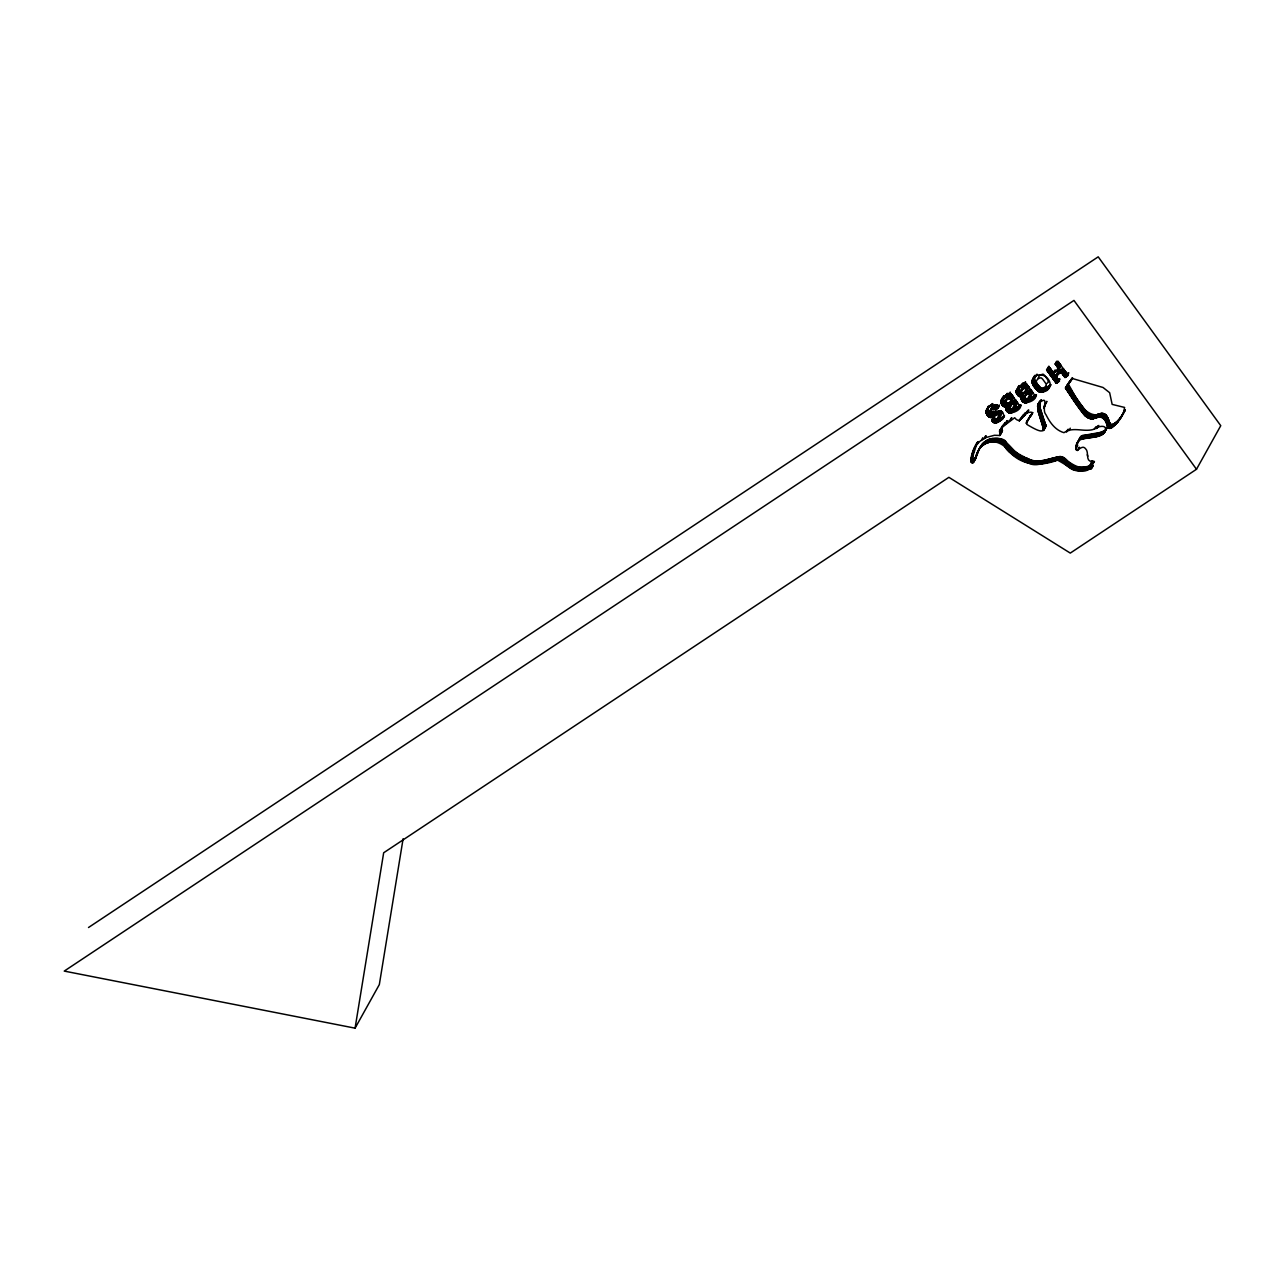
<?xml version="1.0" encoding="UTF-8"?>
<svg xmlns="http://www.w3.org/2000/svg" width="1285" height="1285" viewBox="0 0 1285 1285"><rect width="100%" height="100%" fill="white"/><g stroke="black" fill="none" stroke-linecap="round" stroke-linejoin="round"><path stroke-width="1.5" d="M976.038 445.493L979.925 441.301L986.237 437.478L994.397 435.278L999.859 435.47L999.602 430.796L1002.669 426.829L1014.684 417.737C1019.824 424.435 1022.201 416.372 1027.036 412.822C1040.432 409.337 1023.085 420.902 1027.261 424.66C1056.72 442.458 1035.357 418.332 1038.232 403.683C1050.664 393.387 1040.802 409.208 1045.974 414.702C1049.829 422.428 1055.242 430.186 1063.996 432.676C1072.798 426.379 1083.303 432.194 1093.085 429.527C1096.619 426.765 1108.361 423.086 1104.955 431.776C1097.936 442.345 1075.77 432.033 1075.85 448.481C1076.091 454.28 1081.922 443.453 1085.6 448.786C1088.877 451.613 1086.05 459.114 1089.792 460.994C1099.751 462.584 1085.937 464.592 1092.105 467.033C1080.749 477.715 1067.755 465.138 1057.491 460.175C1042.071 465.812 1025.189 466.359 1012.194 454.553C1004.982 444.53 993.45 436.579 981.997 445.975C977.323 449.83 976.134 456.239 973.998 461.62C965.951 467.29 975.733 441.719 978.046 441.863L974.03 448.722M971.026 461.733L976.986 443.437M1032 381.581C1035.035 370.385 1049.315 374.256 1050.295 384.713C1046.906 400.502 1024.065 385.95 1035.373 375.381M1006.46 406.429C1003.216 416.324 1018.346 412.999 1020.515 406.927L1010.653 393.322L1000.758 400.92L1003.023 405.996L1006.685 406.317M1002.669 397.772L1005.577 402.783L1003.553 406.413M1021.784 396.246L1018.346 395.812L1016.082 390.736L1025.976 383.139L1035.839 396.76C1033.734 403.088 1017.977 405.931 1022.009 396.149M995.811 410.076C991.618 415.151 1001.963 406.445 1003.473 414.332C1005.593 418.219 1000.533 420.5 997.883 422.187C991.715 425.367 990.317 416.501 996.983 419.183C1002.991 417.384 997.786 411.634 994.349 416.195C984.599 421.255 983.651 405.337 993.578 404.952C1000.838 404.695 998.204 410.14 992.727 408.807C987.924 409.529 990.398 416.276 994.092 412.71M1035.019 395.186L1029.06 398.96L1026.233 398.976L1023.085 394.511L1027.004 391.025L1024.707 387.861L1026.731 384.231L1022.619 387.106L1022.33 388.632M1001.497 431.776L1002.428 430.828L1001.625 427.166M1000.324 414.75L1001.77 411.875L999.859 415.697M1015.423 406.622L1013.367 403.522C1005.721 404.63 1010.942 413.625 1015.423 406.622L1017.495 402.783L1015.391 399.892L1011.423 402.623L1011.311 404.165M1028.691 393.355C1033.991 403.442 1016.997 397.868 1028.691 393.355L1030.715 389.724L1026.747 392.455L1026.538 393.804M1196.496 469.266L1073.955 300.417L64.25 971.091L355.078 1028.161L383.669 852.774L948.892 477.329L1070.276 553.096L1196.496 469.266L1220.75 425.688L1098.209 256.839L88.504 927.513M403.105 838.752L379.332 984.583L355.078 1028.161M1018.041 387.347L1020.37 392.182L1023.808 392.616L1022.137 394.013L1020.21 391.25L1024.707 387.861M1045.701 403.972L1046.761 401.739M1078.292 442.281L1078.661 440.578L1076.637 444.208M1017.495 402.783L1015.825 404.052M1091.784 461.556L1092.989 460.849L1090.724 464.56M1043.966 430.073L1046.022 425.977L1040.175 408.212L1039.661 401.562L1037.573 405.739M978.495 451.18L973.082 462.777M1078.902 439.759L1081.713 435.76L1101.052 432.29L1105.245 430.266L1107.076 427.873L1104.088 433.206M988.133 406.686C985.981 423.905 1010.588 399.956 997.706 418.782M1123.267 413.593L1124.6 407.441L1112.151 404.389L1109.646 392.696L1103.012 387.476L1072.525 378.545L1065.474 387.974L1085.183 415.826L1091.126 418.846L1099.237 417.015L1102.337 417.625L1105.148 420.356L1108.955 428.258L1111.766 427.664L1117.709 422.187L1125.258 409.706M1011.584 401.386L1009.384 398.029C1001.304 399.555 1006.942 408.309 1011.584 401.386L1013.704 397.563L1011.407 394.399L1007.295 397.274L1007.103 398.993M1013.704 397.563L1011.986 398.832M1029.028 387.379L1027.309 388.648M1124.937 410.686C1121.693 415.842 1117.131 424.933 1110.401 424.243C1108.361 420.5 1107.943 414.83 1103.076 413.497C1084.379 421.175 1075.481 395.218 1068.012 383.653M1088.09 469.459L1090.114 465.829C1078.067 471.675 1069.554 461.251 1060.35 456.528C1049.251 458.07 1037.413 464.865 1026.731 458.038C1012.355 455.709 1008.548 436.258 993.707 438.442C984.615 438.635 979.186 447.132 976.471 454.81M1001.69 426.973L1002.412 426.106M985.82 411.12L988.486 406.108M985.756 411.634L988.791 406.317M985.788 412.148L987.779 408.261M985.852 412.421L987.876 408.791M986.045 412.999L987.956 409.08M986.125 413.192L988.149 409.562M989.177 407.425L990.526 405.016M986.237 413.401L988.261 409.77M986.478 413.85L988.374 409.995M990.558 406.526L991.891 404.1M986.607 414.075L988.631 410.445M990.783 406.381L992.357 403.811M986.768 414.316L988.791 410.686M991.233 406.108L992.791 403.554M986.928 414.573L988.952 410.943M987.105 414.83L989.129 411.2M987.298 415.103L989.321 411.473M989.803 411.136L992.197 406.959L995.843 404.679L997.899 406.028L998.847 405.401L996.357 409.337M987.506 415.376L992.566 406.638M987.699 415.633L992.968 406.349M987.892 415.858L993.642 405.899M988.085 416.083L991.49 410.204M991.891 409.353L994.156 405.562M988.261 416.276L991.635 410.429M992.309 409.208L994.574 405.289M988.615 416.629L990.462 412.822M992.727 408.807L994.992 405.048M988.791 416.774L990.815 413.144M993.177 408.55L995.425 404.807M988.952 416.918L990.976 413.272M993.61 408.357L995.843 404.679M989.209 417.079L991.233 413.449M994.06 408.309L996.084 404.679M989.482 417.223L991.49 413.593M994.301 408.341L996.309 404.711M989.739 417.336L993.048 411.409M994.526 408.421L996.55 404.791M990.012 417.416L993.257 411.393M994.718 408.534L996.726 404.904M990.285 417.464L993.674 411.248M995.088 408.823L996.919 405.032M990.574 417.497L992.582 413.866M995.232 408.983L997.256 405.353M990.847 417.497L992.871 413.866M995.393 409.176L997.417 405.546M991.088 417.497L993.112 413.866M995.554 409.385L997.578 405.755M991.329 417.464L993.353 413.834M995.682 409.562L997.706 405.931M1000.854 400.679L1002.525 397.659M973.211 450.457L975.219 446.827M991.57 417.432L993.851 413.738M995.875 409.658L998.14 405.867M1000.646 401.402L1003.649 395.925M972.52 452.24L974.528 448.61M977.21 444L978.56 441.574M992.084 417.288L994.108 413.658M1000.646 401.916L1003.762 396.423M971.942 454.071L973.966 450.441M992.373 417.191L994.59 413.465M997.064 408.871L999.312 405.08M1000.726 402.446L1004.324 396.005M992.775 417.015L995.024 413.272M997.529 408.566L999.104 405.98M1000.854 402.864L1002.814 399.009M1003.151 398.302L1004.501 395.876M971.508 455.95L973.532 452.32M993.241 416.79L995.506 413.031M997.995 408.244L999.344 405.835M1000.951 403.072L1002.975 399.442M991.667 420.372L992.887 417.77M993.755 416.517L995.779 412.887M1001.047 403.281L1003.071 399.651M1004.501 397.402L1005.85 394.977M993.128 418.139L991.779 420.564L993.257 418.316M994.044 416.372L996.373 412.565M1001.288 403.731L1003.183 399.876M1004.725 397.258L1006.284 394.688M971.219 457.862L973.243 454.231M1001.417 403.972L1003.44 400.342M1005.85 395.748L1007.199 393.322M981.467 440.113L982.816 437.703M992.1 420.982L993.45 418.573M994.847 415.906L997.048 412.18M1001.577 404.197L1003.585 400.567M1005.818 396.519L1007.167 394.11M992.229 421.159L993.578 418.733M995.361 415.617L997.69 411.81M1001.738 404.454L1003.762 400.824M1006.043 396.39L1007.826 393.66M971.042 459.789L973.066 456.159M992.438 421.4L994.445 417.753M995.939 415.28L998.204 411.505M1001.914 404.695L1003.938 401.065M1006.701 395.941L1008.275 393.371M992.63 421.608L994.654 417.978M996.405 415.023L998.606 411.28M1002.059 404.887L1004.083 401.257M992.839 421.817C994.06 417.127 1000.726 420.564 1004.179 415.697M996.823 414.782L999.039 411.039M1002.204 405.08L1004.228 401.45M984.085 438.506L985.434 436.097M993.032 421.994L995.056 418.364M997.208 414.573L999.425 410.831M1002.477 405.418L1004.356 401.627M971.251 462.054L973.05 458.102M993.241 422.171L995.265 418.541M997.594 414.38L999.826 410.686M1002.669 405.626L1007.295 397.274M1008.452 394.784L1010.235 392.07M984.808 438.137L986.157 435.727M993.45 422.315L995.473 418.685M998.011 414.284L1000.035 410.654M1002.846 405.819L1007.938 396.728M971.476 462.311L973.275 458.424M978.736 449.766L981.13 445.461M993.867 422.572L995.682 418.83M998.268 414.284L1000.292 410.638M1003.023 405.996L1008.484 396.342M971.717 462.52L973.5 458.681M977.194 453.123L982.109 444.176M994.076 422.685L996.1 419.055M998.509 414.332L1000.533 410.686M1003.199 406.14L1008.854 396.101M971.958 462.696L973.741 458.89M980.439 447.405L982.832 443.389M994.301 422.765L996.325 419.135M998.943 414.557L1000.774 410.798M1003.376 406.285L1005.4 402.655M1007.006 399.619L1009.367 395.748M972.183 462.809L976.022 457.99L973.677 462.231M975.781 456.528L978.142 452.031M981.194 446.666L983.619 442.683M994.526 422.845L996.534 419.215M999.12 414.718L1001.143 411.071M1007.52 399.266L1009.898 395.411M972.424 462.873L974.672 459.259M975.138 458.263L977.483 453.75M981.997 445.975L984.021 442.345M994.799 422.926L998.333 416.758M999.296 414.91L1001.32 411.28M1003.762 406.542L1005.786 402.912L1008.259 402.896M1008.05 398.912L1010.412 395.057M972.873 462.857L976.857 455.5M982.415 445.654L984.438 442.024M995.104 422.958L997.128 419.328M997.208 419.071L1001.465 411.457M1003.987 406.654L1006.235 403.105M1008.58 398.575L1010.765 394.816M982.848 445.349L984.872 441.719M995.313 422.974L997.337 419.344M1004.436 406.783L1006.46 403.153M1008.918 398.334L1011.407 394.399M983.298 445.044L985.322 441.414M995.538 422.974L997.77 419.328M998.3 418.38L999.65 415.971M1004.661 406.831L1006.685 403.185M1009.512 398.205L1011.536 394.575M983.748 444.738L985.772 441.108M995.971 422.926L997.995 419.279M998.59 418.171L1001.995 412.324M1004.902 406.831L1006.926 403.201M1009.641 398.382L1011.664 394.752M984.23 444.465L986.237 440.819M996.212 422.861L998.477 419.167M999.104 417.802L1002.059 412.565M1005.143 406.815L1007.408 403.153M1009.898 398.736L1011.793 394.929M984.695 444.176L986.719 440.546M996.71 422.717L998.734 419.087M999.505 417.448L1002.043 413.031M1005.593 406.751L1007.617 403.105M1010.026 398.912L1012.05 395.282M985.113 443.951L987.121 440.321M996.983 422.604L999.296 418.846M1005.802 406.686L1008.034 402.976M1010.155 399.089L1012.178 395.459M985.515 443.727L987.539 440.096M997.562 422.347L999.585 418.717M1005.914 407.522L1008.484 402.799L1005.737 408.325M1010.412 399.442L1012.291 395.635M985.932 443.534L987.956 439.904M997.883 422.187L999.891 418.557M1010.524 399.619L1012.548 395.973M986.35 443.341L988.374 439.711M998.381 421.898L1000.581 418.171M1005.753 408.742L1008.5 402.992M1010.653 399.78L1012.676 396.149M986.768 443.164L988.791 439.534M998.734 421.689L1000.935 417.946M1005.85 409.16L1007.761 404.904M1010.909 400.133L1012.805 396.326M1016.017 390.977L1018.973 385.741M987.185 442.988L989.209 439.358M999.104 421.464L1001.529 417.577M1006.027 409.578L1007.826 405.337M1009.801 402.574L1013.062 396.68M1015.953 391.475L1019.134 385.58M987.619 442.843L989.627 439.213M999.714 421.078L1001.947 417.304M1006.123 409.77L1007.954 405.739M1010.155 402.333L1013.19 396.856M1016.001 392.005L1019.471 385.95M988.036 442.699L990.06 439.068M1000.132 420.789L1002.525 416.918M1006.219 409.963L1008.131 406.14M1010.508 402.109L1013.319 397.033M1016.114 392.471L1018.073 388.632M1018.298 388.247L1019.824 385.709M988.47 442.57L990.494 438.94M1000.678 420.42L1003.039 416.549M1006.46 410.349L1008.243 406.333M1011.054 401.739L1013.576 397.386M1016.178 392.68L1018.202 389.05M988.92 442.458L990.928 438.811M1001.336 419.954L1003.36 416.324M1006.573 410.525L1008.372 406.542M1016.371 393.114L1018.282 389.259M1001.625 419.729L1003.922 415.89M1006.701 410.718L1008.596 406.895M1009.094 406.799L1011.423 402.623M1016.483 393.322L1018.507 389.692M1020.049 387.074L1021.398 384.665M989.37 442.345L991.378 438.715M1002.155 419.328L1004.404 415.489M1007.006 411.12L1011.905 402.237M1016.612 393.563L1018.619 389.933M1020.258 386.93L1021.832 384.36M989.819 442.249L991.843 438.619M1002.798 418.749L1004.485 415.954M1007.135 411.296L1012.419 401.868M1016.74 393.788L1018.764 390.158M1020.708 386.64L1022.731 383.01M990.285 442.168L992.309 438.538M1007.279 411.457L1012.965 401.498M1016.901 394.029L1018.909 390.399M1021.366 386.207L1022.699 383.781M1007.424 411.618L1010.749 405.578M1011.118 405.016L1013.335 401.257M1017.061 394.27L1019.085 390.64M1021.575 386.062L1023.374 383.348M990.767 442.088L992.775 438.458M1007.601 411.81L1010.99 405.931M1011.488 404.775L1013.865 400.904M1017.238 394.511L1019.262 390.881M1022.25 385.612L1023.808 383.058M1007.954 412.148L1009.801 408.357L1008.725 407.088M1012.034 404.406L1014.411 400.551M1017.527 394.897L1019.407 391.074M1008.131 412.308L1009.801 408.357M1012.564 404.068L1014.764 400.31M1017.656 395.073L1019.68 391.443L1017.8 395.25M991.683 442.088L993.707 438.442M1008.307 412.437L1010.155 408.678M1012.917 403.827L1015.391 399.892M1023.776 384.601L1025.125 382.175M1008.5 412.565L1010.331 408.807M1013.496 403.715L1015.519 400.069M1017.977 395.443L1022.924 386.817M1024 384.456L1025.559 381.886M1008.677 412.678L1010.508 408.935M1013.624 403.892L1015.648 400.261M1018.17 395.635L1023.438 386.416M992.646 442.072L994.67 438.442M1008.886 412.79C1009.93 407.538 1016.933 410.22 1019.696 405.353L1017.27 409.256M1013.769 404.068L1015.776 400.438M1018.346 395.812L1023.984 386.046M1009.111 412.887L1011.359 409.337M1014.026 404.422L1015.921 400.615M1018.7 396.101L1024.514 385.693M999.569 431.021L1002.22 426.315M1009.56 413.031L1011.568 409.401M1014.154 404.598L1016.178 400.968M1018.877 396.23L1020.884 392.6M1022.667 389.21L1024.868 385.452M993.61 442.056L995.634 438.426M999.569 431.278L1003.585 424.676M1009.785 413.079L1011.793 409.449M1014.283 404.791L1016.307 401.161M1019.085 396.358L1021.109 392.728M1023.021 388.969L1025.398 385.114M999.698 431.84L1003.81 424.371M1010.01 413.095L1012.034 409.465M1012.371 408.646L1013.72 406.221M1014.556 405.144L1016.435 401.338M1019.31 396.471L1021.334 392.841M1023.551 388.632L1025.912 384.761M999.794 432.162L1001.818 428.531M1002.445 427.118L1004.934 422.91M1010.235 413.111L1012.484 409.465M1014.684 405.337L1016.708 401.707M1019.535 396.551L1021.559 392.921M1024.065 388.279L1026.442 384.408M994.574 442.04L996.598 438.41M999.923 432.483L1001.947 428.853M1003.424 425.994L1004.774 423.568M1010.685 413.063L1012.708 409.433M1013.624 407.811L1016.837 401.884M1019.76 396.615L1021.784 392.985M1000.035 432.82L1002.059 429.19M1003.858 425.576L1005.448 422.363M1010.877 413.031L1013.11 409.353M1013.993 407.57L1016.965 402.06M1019.985 396.647L1022.25 393.033M1024.964 388.215L1026.86 384.408M1000.164 433.157L1002.171 429.527M1004.565 424.933L1005.914 422.508M1011.311 412.919L1013.528 409.224M1014.347 407.329L1017.222 402.414M1020.467 396.647L1022.491 393.017M1025.093 388.391L1027.117 384.761M995.522 442.04L997.545 438.41M1000.26 433.495L1002.284 429.865M1005.272 424.291L1007.295 420.645L1006.589 421.303M1011.713 412.774L1013.945 409.048M1014.877 406.976L1017.351 402.59M1020.708 396.615L1022.94 392.937M1025.221 388.552L1027.245 384.922M999.473 435.406L1002.364 430.202M1005.994 423.648L1007.344 421.223M1012.114 412.581L1014.331 408.855M1021.125 396.503L1023.149 392.873M1025.478 388.905L1027.374 385.098M999.859 435.47L1002.412 430.523M1006.717 423.022L1008.066 420.597M1012.5 412.373L1014.732 408.63M1021.334 396.439L1023.583 392.712M1025.591 389.082L1027.614 385.452M996.469 442.072L998.493 438.442M1000.099 435.262L1002.38 431.117M1012.885 412.148L1015.295 408.293M1021.077 397.932L1023.808 392.616M1025.719 389.259L1027.743 385.629M1013.463 411.794L1015.648 408.052M1021.061 398.35L1023.085 394.511M1023.84 393.242L1025.189 390.817M1025.976 389.612L1027.871 385.805M1013.849 411.537L1016.307 407.618M1021.125 398.784L1023.101 394.929M1026.105 389.789L1028.129 386.159M1014.491 411.104L1016.724 407.329M1021.254 399.185L1023.197 395.346M1026.233 389.965L1028.257 386.335M997.401 442.152L999.425 438.522M1014.909 410.831L1017.142 407.056M1021.35 399.394L1023.358 395.764M1025.109 392.407L1028.386 386.512M1032.497 379.637L1034.634 375.798L1034.955 380.794L1039.26 386.705L1042.055 388.536L1045.396 388.215L1050.568 384.793M1009.705 420.629L1011.054 418.219M1015.343 410.541L1017.575 406.767M1021.543 399.78L1023.454 395.957M1025.655 392.037L1028.642 386.865M1032.048 380.922L1034.891 375.381M1010.492 420.083L1011.841 417.657M1015.776 410.252L1018.218 406.349M1021.671 399.988L1023.679 396.358M1026.201 391.684L1028.771 387.042M998.333 442.265L1000.34 438.635M1016.403 409.835L1018.636 406.06M1021.784 400.165L1023.792 396.535M1026.554 391.443L1028.899 387.219M1032.032 382.047L1034.039 378.159M1016.837 409.546L1019.069 405.771M1022.025 400.535L1023.92 396.712M1032.08 382.287L1034.104 378.657M1022.185 400.743L1024.209 397.113M1024.386 396.824L1026.892 392.31M1032.192 382.769L1034.152 378.898M1035.485 376.682L1037.011 374.144M999.232 442.442L1001.256 438.811M1017.897 408.839L1020.129 405.064M1022.33 400.936L1027.39 391.941M1032.321 383.171L1034.264 379.332M1018.33 408.55L1020.354 404.92M1022.458 401.113L1024.482 397.483M1025.559 395.443L1027.936 391.572M1032.401 383.38L1034.425 379.75M1018.748 408.277L1020.306 405.723M1022.748 401.45L1024.627 397.659M1026.089 395.073L1028.466 391.202M1032.61 383.813L1034.521 379.958M1000.115 442.683L1002.139 439.052M1019.166 408.004L1020.949 405.289M1022.924 401.643L1024.948 397.997M1026.635 394.72L1028.835 390.961M1032.722 384.054L1034.746 380.424M1019.824 407.57L1021.173 405.144M1023.101 401.82L1025.125 398.173M1026.988 394.479L1029.381 390.608M1032.819 384.231L1034.843 380.601M1023.278 401.98L1025.302 398.35M1027.534 394.11L1029.911 390.255M1033.06 384.633L1034.955 380.794M1023.454 402.125L1025.478 398.495M1028.064 393.756L1030.458 389.885M1033.188 384.841L1035.212 381.195M1000.983 443.004L1003.007 439.374M1023.631 402.269L1025.655 398.639M1033.317 385.05L1035.341 381.42M1024 402.494L1025.832 398.752M1028.819 393.531L1030.843 389.901M1033.477 385.275L1035.501 381.645M1024.209 402.607L1026.233 398.976M1029.092 393.885L1030.972 390.078M1033.638 385.516L1035.646 381.886M1001.834 443.405L1003.858 439.775M1024.434 402.719L1026.458 399.073M1029.221 394.077L1031.245 390.447M1033.799 385.773L1035.822 382.143M1024.659 402.799L1026.667 399.153M1029.349 394.254L1031.373 390.624M1034.056 386.126L1035.951 382.32M1024.868 402.848L1026.892 399.217M1029.606 394.607L1031.502 390.801M1034.184 386.319L1036.208 382.689M1025.093 402.896L1027.341 399.282M1027.695 398.462L1029.221 395.925M1029.735 394.784L1031.759 391.154M1034.313 386.512L1036.401 382.609A4.128 3.919 29.1 0 1 1036.095 381.806L1037.3 379.509A16.673 15.822 29.1 0 1 1037.846 379.123L1038.264 378.85A18.873 17.91 29.1 0 1 1039.388 378.175L1040.834 377.822A2.088 1.992 29.1 0 1 1041.621 378.159L1042.617 379.139A21.797 20.689 29.1 0 1 1043.195 379.894L1045.058 382.464A22.343 21.202 29.1 0 1 1045.829 383.621L1046.327 385.066A2.265 2.152 29.1 0 1 1046.199 385.693M1002.669 443.903L1004.693 440.273M1025.559 402.928L1027.582 399.298M1029.863 394.977L1031.887 391.331M1034.457 386.705L1036.481 383.075M1025.783 402.912L1027.807 399.282M1030.136 395.33L1032.032 391.523M1034.762 387.122L1036.626 383.283M1026.008 402.896L1028.225 399.233M1028.948 397.627L1032.289 391.877M1034.923 387.347L1036.931 383.717M1026.41 402.799L1028.659 399.105M1029.494 397.274L1032.417 392.07M1035.067 387.556L1037.091 383.926M1003.473 444.514L1005.496 440.884M1026.827 402.671L1029.06 398.96M1030.024 396.92L1032.546 392.246M1035.212 387.749L1037.236 384.119M1027.245 402.494L1029.462 398.768M1030.377 396.68L1032.803 392.6L1031.148 393.885M1035.341 387.942L1037.22 383.926A17.685 16.769 29.1 0 1 1036.61 382.994L1036.497 382.801M1027.631 402.301L1029.847 398.575M1035.598 388.295L1037.493 384.488M1004.051 445.461L1006.075 441.815M1028.032 402.076L1030.233 398.334M1035.774 388.504L1037.477 384.295M1028.402 401.868L1030.811 397.981M1035.919 388.712L1037.894 384.874M1028.948 401.498L1031.196 397.724M1036.063 388.905L1038.087 385.275M1046.713 370L1048.737 366.37M1029.381 401.209L1031.839 397.29M1036.208 389.082L1038.039 385.066M1046.857 370.225L1049.01 366.321M1004.565 446.489L1006.589 442.859M1030.024 400.791L1032.257 397.017M1036.497 389.467L1038.312 385.452M1047.018 370.433L1049.042 366.803L1059.466 381.227L1056.35 383.299L1046.552 369.791L1049.556 367.478L1047.484 371.076M1019.117 420.998L1020.467 418.589M1030.441 400.502L1032.69 396.728M1036.658 389.644L1038.665 386.014M1047.179 370.642L1049.203 367.012M1019.342 420.918L1022.041 416.468M1030.875 400.213L1033.124 396.439M1036.786 389.821L1038.457 385.645M1047.323 370.867L1049.347 367.237M1005.127 447.469L1007.151 443.839M1020.435 419.504L1022.972 415.312M1031.309 399.94L1033.75 396.021M1036.947 390.014L1038.971 386.383M1021.157 418.749L1023.181 415.119M1031.935 399.523L1034.184 395.748M1037.236 390.335L1038.746 386.046M1047.644 371.285L1049.668 367.655M1021.928 417.93L1024.322 413.882M1032.369 399.233L1034.602 395.459M1037.397 390.495L1039.42 386.865M1047.789 371.51L1049.813 367.879M1022.683 417.095L1025.302 412.871M1032.803 398.944L1035.244 395.041M1037.573 390.672L1039.581 387.042A26.342 24.993 29.1 0 1 1039.196 386.64L1039.051 386.448M1048.11 371.927L1049.973 368.088M1005.737 448.401L1007.761 444.771M1023.486 416.308L1025.51 412.678M1033.429 398.527L1035.678 394.752M1037.75 390.849L1039.629 387.203M1048.271 372.152L1050.279 368.522M1023.984 415.906L1025.623 413.24M1033.863 398.238L1035.887 394.607M1037.959 391.025L1039.983 387.395M1048.415 372.361L1050.439 368.731M1024.563 415.408L1026.876 411.521M1034.28 397.964L1035.839 395.394M1038.151 391.202L1040.175 387.556M1048.576 372.57L1050.6 368.94M1025.141 414.862L1027.968 410.284M1034.714 397.675L1036.497 394.961M1038.36 391.347L1040.384 387.717M1048.737 372.795L1050.745 369.164M1006.412 449.3L1008.436 445.67M1026.635 413.192L1027.984 410.766M1038.569 391.491L1040.577 387.861M1048.881 373.003L1050.905 369.373M1027.036 412.822L1028.386 410.413M1038.762 391.62L1040.786 387.99M1049.042 373.228L1051.066 369.582M1027.47 412.501L1028.819 410.076M1038.971 391.748L1040.995 388.118M1049.203 373.437L1051.226 369.807M1039.179 391.861L1041.412 388.327M1049.347 373.646L1051.371 370.016M1007.119 450.152L1009.143 446.521M1039.613 392.037L1041.621 388.407M1049.668 374.08L1051.532 370.241M1053.636 373.1L1059.161 369.421L1055.226 363.976L1056.656 361.23M1039.822 392.102L1041.846 388.472M1049.813 374.288L1051.837 370.658M1055.338 364.153L1056.688 361.727M1040.031 392.166L1042.055 388.536M1049.973 374.513L1051.997 370.883M1055.595 364.506L1056.816 361.904M1040.256 392.23L1042.504 388.632M1050.134 374.722L1052.158 371.092M1055.724 364.683L1057.073 362.258M1007.874 450.955L1009.898 447.325M1040.705 392.294L1042.713 388.664M1050.279 374.931L1052.303 371.301M1055.852 364.86L1057.876 361.23M1040.93 392.31L1042.938 388.68M1050.439 375.156L1052.463 371.526M1056.109 365.197L1058.005 361.39M1041.155 392.31L1043.179 388.68M1050.6 375.365L1052.624 371.734M1056.238 365.374L1058.262 361.744M1041.38 392.31L1043.645 388.664M1050.761 375.573L1052.768 371.943M1056.366 365.55L1058.39 361.92M1008.677 451.742L1010.685 448.112M1041.862 392.262L1043.87 388.632M1050.905 375.798L1052.929 372.168M1056.623 365.904L1058.519 362.097M1042.087 392.23L1044.336 388.552M1051.226 376.216L1053.09 372.377M1056.752 366.08L1058.776 362.45M1042.537 392.134L1044.56 388.504M1051.371 376.441L1054.728 370.321M1056.88 366.257L1058.888 362.627M1042.778 392.07L1044.994 388.375M1051.532 376.65L1054.857 370.498M1057.121 366.611L1059.017 362.804M1009.496 452.481L1011.52 448.851M1026.378 422.251L1032.289 413.079M1043.163 391.925L1045.396 388.215M1051.692 376.858L1055.322 370.449M1057.25 366.787L1059.274 363.157M1026.297 423.167L1030.57 415.489M1043.597 391.748L1045.829 388.006M1051.837 377.083L1053.861 373.453M1054.15 372.746L1055.676 370.208M1057.507 367.141L1059.402 363.334M1026.378 423.536L1029.992 416.035M1028.787 418.846L1031.823 413.754M1043.998 391.539L1046.215 387.813M1051.997 377.292L1054.021 373.662M1057.635 367.317L1059.659 363.687M1030.281 416.709L1032.722 412.501M1044.384 391.331L1046.616 387.588M1052.158 377.517L1054.182 373.871M1057.764 367.494L1059.788 363.848M1010.363 453.203L1012.387 449.557M1031.373 415.232L1032.722 412.806M1044.817 391.09L1047.243 387.203M1052.303 377.726L1054.326 374.096M1058.021 367.831L1059.916 364.024M1037.702 404.936L1039.79 401.065M1045.396 390.72L1047.612 386.978M1052.624 378.159L1054.487 374.304M1056.045 371.493L1057.571 368.956M1058.149 368.008L1060.173 364.378M1045.781 390.479L1048.255 386.544M1052.768 378.368L1054.792 374.738M1058.278 368.185L1060.302 364.555M1037.557 406.301L1040.946 400.053M1046.408 390.062L1048.608 386.303M1052.929 378.577L1054.953 374.947M1057.266 370.674L1060.43 364.731M1011.263 453.878L1013.287 450.248M1037.573 406.606L1039.597 402.976M1039.838 402.301L1041.428 399.715M1046.745 389.821L1049.138 385.918M1053.09 378.802L1055.113 375.172M1057.603 370.449L1060.671 365.085M1037.654 407.249L1039.613 403.281M1047.323 389.403L1049.716 385.5M1053.25 379.011L1055.258 375.381M1057.957 370.225L1060.8 365.261M1037.702 407.602L1039.726 403.972M1047.869 388.986L1050.231 385.082M1053.395 379.22L1055.419 375.589M1058.471 369.871L1060.928 365.438M1037.75 407.955L1039.774 404.325M1048.544 388.423L1050.728 384.649M1053.555 379.444L1057.844 372.04M1059.001 369.534L1061.185 365.791L1059.45 366.932M1012.194 454.553L1014.218 450.923M1037.798 408.309L1039.822 404.679M1049.01 387.958L1050.809 384.986M1053.716 379.653L1058.358 371.686M1037.878 409.015L1039.854 405.032M1053.861 379.862L1058.711 371.461M1037.911 409.369L1039.934 405.739M1054.182 380.296L1059.226 371.124M1039.967 406.092L1037.975 410.076M1054.326 380.505L1059.739 370.771M1038.007 410.429L1039.999 406.445M1054.487 380.729L1060.254 370.433M1013.158 455.195L1015.182 451.549M1038.039 410.782L1040.063 407.152M1054.648 380.938L1056.672 377.308M1058.406 373.951L1060.784 370.08M1038.071 411.136L1040.095 407.506M1054.792 381.147L1056.816 377.517M1058.936 373.598L1061.121 369.855M1038.119 411.489L1040.143 407.859M1054.953 381.372L1056.977 377.742M1059.274 373.373L1061.651 369.502M1038.168 411.842L1040.175 408.212M1055.113 381.581L1057.137 377.951M1059.804 373.019L1062.165 369.164M1014.138 455.806L1016.162 452.175M1038.312 412.405L1040.336 408.775M1055.258 381.806L1057.282 378.159M1060.318 372.682L1062.679 368.811M1055.419 382.014L1057.443 378.384M1055.724 375.975L1061.008 372.216L1063.032 368.586L1061.233 372.264L1065.056 377.517L1068.156 375.461L1058.246 361.695L1055.226 363.976M1038.601 413.24L1040.609 409.594M1055.74 382.448L1057.603 378.593M1055.884 382.657L1057.908 379.027M1061.378 372.473L1063.402 368.843M1056.045 382.866L1058.069 379.236M1061.538 372.682L1063.562 369.052M1015.214 456.448L1017.222 452.818M1038.874 414.059L1040.898 410.429M1056.206 383.091L1058.214 379.461M1061.844 373.1L1063.707 369.261M1056.35 383.299L1058.551 379.557M1061.988 373.309L1064.012 369.678M1039.147 414.894L1041.171 411.264M1056.704 383.075L1059.065 379.204M1062.149 373.517L1064.173 369.887M1043.757 407.168L1046.825 401.322M1057.218 382.721L1059.418 378.979L1058.374 379.669M1062.293 373.726L1064.317 370.096M1043.677 407.602L1045.026 405.177M1057.571 382.496L1059.756 378.754M1062.454 373.951L1064.478 370.305M1016.371 457.155L1018.395 453.525M1039.42 415.73L1041.428 412.099M1043.693 408.148L1045.042 405.723M1058.085 382.159L1059.772 379.509M1062.599 374.16L1064.622 370.53M1062.759 374.369L1064.783 370.739M1039.677 416.565L1041.701 412.919M1063.064 374.786L1064.928 370.947M1063.209 374.995L1065.233 371.365M1039.934 417.384L1041.958 413.754M1063.37 375.204L1065.393 371.574M1017.543 457.846L1019.567 454.215M1063.514 375.413L1065.538 371.783M1063.675 375.622L1065.699 371.991M1040.207 418.219L1042.215 414.589M1063.819 375.846L1065.843 372.2M1063.98 376.055L1066.004 372.425M1040.465 419.055L1042.488 415.424M1064.141 376.264L1066.148 372.634M1018.732 458.52L1020.74 454.89M1064.446 376.682L1066.309 372.843M1040.721 419.89L1042.745 416.26M1064.59 376.89L1066.614 373.26M1064.751 377.099L1066.759 373.469M1064.896 377.308L1066.919 373.678M1040.978 420.725L1043.002 417.095M1065.056 377.517L1067.931 373.325M1019.904 459.179L1021.928 455.549M1065.393 377.292L1067.755 373.437M1041.236 421.56L1043.259 417.93M1065.908 376.955L1068.285 373.084M1066.438 376.601L1068.799 372.746M1066.952 376.264L1068.477 373.726L1067.289 376.039M1041.509 422.396L1043.532 418.765M1021.093 459.837L1023.117 456.207M1041.782 423.231L1043.789 419.601M1042.023 423.986L1044.046 420.356M1042.151 424.355L1044.175 420.725M1022.282 460.464L1024.306 456.834M1042.28 424.741L1044.303 421.111M1042.424 425.11L1044.448 421.48M1042.553 425.496L1044.577 421.865M1042.697 425.865L1044.721 422.235M1023.486 461.074L1025.51 457.444M1044.866 422.62L1042.986 426.62L1045.01 422.99M1043.131 427.005L1045.155 423.375M1043.275 427.375L1045.299 423.745M1065.474 387.974L1067.626 384.167M1024.707 461.668L1026.731 458.038M1043.404 427.76L1045.428 424.114M1065.554 388.279L1068.911 382.464M1043.548 428.13L1045.572 424.5M1067.016 385.918L1070.068 380.922M1042.665 430.555L1045.701 424.869M1065.859 388.745L1067.883 385.114M1068.172 384.376L1071.224 379.38M1043.805 428.885L1045.829 425.239M1069.329 382.834L1072.365 377.838M1043.163 430.587L1045.942 425.624M1066.148 389.194L1068.172 385.564M1070.614 381.115L1072.59 377.838M1025.928 462.231L1027.952 458.6M1043.436 430.491L1046.022 425.977M1066.438 389.644L1068.461 386.014M1066.743 390.11L1068.767 386.464M1067.032 390.56L1069.056 386.93M1027.165 462.777L1029.189 459.147M1067.321 391.009L1069.345 387.379M1067.626 391.459L1069.65 387.829M1067.915 391.925L1069.939 388.279M1028.418 463.275L1030.441 459.645M1068.22 392.375L1070.228 388.745M1068.51 392.825L1070.534 389.194M1029.687 463.757L1031.71 460.126M1068.799 393.274L1070.823 389.644M1069.104 393.724L1071.128 390.094M1069.393 394.19L1071.417 390.56M1030.972 464.19L1032.995 460.56M1069.698 394.64L1071.722 391.009M1069.987 395.089L1072.011 391.459M1070.293 395.539L1072.316 391.909M1032.257 464.576L1034.28 460.946M1070.582 395.989L1072.606 392.359M1070.887 396.439L1072.911 392.808M1033.381 464.704L1035.389 461.074M1071.176 396.888L1073.2 393.258M1071.481 397.338L1073.505 393.708M1034.473 464.785L1036.497 461.154M1071.786 397.788L1073.794 394.158M1072.076 398.238L1074.099 394.607M1035.565 464.785L1037.589 461.154M1072.381 398.687L1074.405 395.057M1072.686 399.137L1074.71 395.507M1036.642 464.752L1038.665 461.122M1072.991 399.587L1074.999 395.957M1073.28 400.037L1075.304 396.406M1037.718 464.656L1039.742 461.026M1073.585 400.486L1075.609 396.856M1073.891 400.936L1075.914 397.306M1038.778 464.511L1040.786 460.881M1074.196 401.386L1076.22 397.756M1039.822 464.351L1041.846 460.721M1074.501 401.836L1076.525 398.205M1074.806 402.269L1076.83 398.639M1040.866 464.142L1042.89 460.512M1075.111 402.719L1077.135 399.089M1075.433 403.169L1077.44 399.539M1041.91 463.917L1043.934 460.287M1075.738 403.618L1077.762 399.988M1042.97 463.676L1044.978 460.046M1076.043 404.052L1078.067 400.422M1076.348 404.502L1078.372 400.872M1044.014 463.435L1046.038 459.789M1076.669 404.936L1078.693 401.305M1076.975 405.385L1078.998 401.755M1045.074 463.162L1047.082 459.532M1077.296 405.819L1079.32 402.189M1046.135 462.905L1048.142 459.275M1077.617 406.269L1079.625 402.639M1077.922 406.702L1079.946 403.072M1047.195 462.648L1049.219 459.018M1078.244 407.152L1080.267 403.522M1047.901 462.488L1049.925 458.857M1078.565 407.586L1080.589 403.956M1048.512 462.343L1050.536 458.713M1078.886 408.02L1080.91 404.389M1049.122 462.198L1051.146 458.568M1079.207 408.453L1081.231 404.823M1049.716 462.054L1051.74 458.424M1066.405 431.953L1067.755 429.527M1066.919 431.664L1068.269 429.238M1079.529 408.903L1081.552 405.273M1050.295 461.925L1052.319 458.279M1079.85 409.337L1081.874 405.707M1050.889 461.781L1052.913 458.135M1051.467 461.62L1053.491 457.99M1080.171 409.77L1082.195 406.14M1068.943 430.62L1070.276 428.194M1052.046 461.476L1054.069 457.846M1080.508 410.204L1082.532 406.574M1052.64 461.331L1054.664 457.701M1080.83 410.638L1082.853 407.008M1053.234 461.17L1055.258 457.54M1081.167 411.071L1083.191 407.441M1053.845 461.01L1055.868 457.38M1081.488 411.505L1083.512 407.875M1054.471 460.849L1056.495 457.219M1081.825 411.939L1083.849 408.309M1055.113 460.689L1057.137 457.058M1082.163 412.357L1084.187 408.726M1055.788 460.512L1057.812 456.882M1082.5 412.79L1084.524 409.16M1082.757 413.111L1084.765 409.481M1056.591 460.319L1058.615 456.689M1082.998 413.433L1085.022 409.803M1057.491 460.175L1059.499 456.544M1083.271 413.738L1085.279 410.108M1083.528 414.059L1085.552 410.429M1058.326 460.159L1060.35 456.528M1083.785 414.364L1085.809 410.734M1084.058 414.67L1086.082 411.039M1059.145 460.223L1061.169 456.593M1084.331 414.959L1086.355 411.328M1084.62 415.248L1086.644 411.618M1059.916 460.367L1061.94 456.737M1084.893 415.537L1086.917 411.907M1085.183 415.826L1087.206 412.18M1060.655 460.608L1062.679 456.978M1085.488 416.083L1087.512 412.453M1085.793 416.356L1087.801 412.726M1061.378 460.913L1063.402 457.283M1086.098 416.613L1088.106 412.967M1086.403 416.854L1088.427 413.224M1062.069 461.299L1064.092 457.669M1086.724 417.079L1088.748 413.449M1087.046 417.304L1089.07 413.674M1062.727 461.765L1064.751 458.135M1087.383 417.513L1089.407 413.882M1087.72 417.721L1089.744 414.091M1063.386 462.279L1065.41 458.649M1088.058 417.898L1090.082 414.268M1088.411 418.075L1090.435 414.445M1088.781 418.235L1090.804 414.605M1064.012 462.841L1066.036 459.211M1089.15 418.38L1091.174 414.75M1089.519 418.508L1091.543 414.862M1064.622 463.451L1066.646 459.821M1089.905 418.605L1091.929 414.975M1090.306 418.701L1092.33 415.071M1065.217 464.126L1067.241 460.496M1076.894 443.389L1080.46 436.852M1079.031 439.904L1081.038 436.274M1090.917 418.814L1092.941 415.184M1076.444 445.06L1078.468 441.43M1079.705 439.39L1081.713 435.76M1091.126 418.846L1093.133 415.216M1065.811 464.817L1067.835 461.186M1076.268 445.911L1077.617 443.502M1091.334 418.862L1093.342 415.232M1076.123 446.778L1077.472 444.353M1080.556 439.084L1082.58 435.438M1091.608 418.878L1093.631 415.248M1091.848 418.894L1094.113 415.248M1066.454 465.523L1068.477 461.893M1092.314 418.878L1094.338 415.248M1075.722 449.316L1077.746 445.67M1092.539 418.846L1094.788 415.2M1081.601 439.004L1083.624 435.374M1092.989 418.782L1095.013 415.151M1093.214 418.749L1095.446 415.071M1067.225 466.15L1069.248 462.52M1093.647 418.637L1095.671 415.007M1082.661 438.924L1084.668 435.294M1093.872 418.573L1096.105 414.878M1094.29 418.444L1096.523 414.75M1094.724 418.3L1096.956 414.589M1067.996 466.744L1070.003 463.114M1083.705 438.811L1085.713 435.181M1095.141 418.155L1097.374 414.445M1077.296 450.601L1079.111 447.758M1095.559 417.994L1097.583 414.364M1077.89 450.007L1079.48 447.228M1095.768 417.914L1098 414.204M1068.751 467.322L1070.774 463.692M1084.733 438.683L1086.757 435.053M1096.201 417.77L1098.434 414.059M1096.619 417.625L1098.852 413.915M1097.053 417.48L1099.077 413.85M1085.777 438.538L1087.801 434.908M1097.278 417.432L1099.51 413.738M1069.522 467.885L1071.529 464.254M1097.743 417.32L1099.767 413.69M1097.984 417.256L1100.265 413.561M1098.482 417.143L1100.506 413.513M1070.276 468.399L1072.3 464.768M1086.821 438.378L1088.845 434.748M1098.739 417.095L1100.763 413.465M1098.98 417.047L1101.261 413.385M1099.494 416.999L1101.518 413.368M1087.849 438.217L1089.873 434.587M1099.735 416.983L1101.759 413.352M1071.064 468.88L1073.087 465.25M1099.992 416.983L1102.016 413.352M1100.249 416.983L1102.53 413.385M1088.877 438.04L1090.901 434.41M1100.779 417.063L1102.787 413.433M1071.851 469.314L1073.874 465.684M1101.068 417.127L1103.076 413.497M1094.563 429.158L1095.896 426.748M1101.293 417.191L1103.301 413.561M1089.921 437.864L1091.929 434.234M1101.502 417.272L1103.526 413.641M1072.67 469.7L1074.694 466.07M1101.727 417.352L1103.735 413.722M1101.936 417.432L1103.96 413.802M1090.949 437.687L1092.973 434.057M1096.009 428.676L1097.358 426.251M1102.128 417.529L1104.361 413.995M1102.53 417.737L1104.554 414.107M1073.505 470.053L1075.529 466.423M1096.731 428.371L1098.065 425.961M1102.723 417.85L1104.747 414.22M1091.977 437.494L1094.001 433.864M1097.278 428.066L1098.836 425.415M1102.899 417.962L1104.923 414.332M1103.076 418.091L1105.1 414.461M1074.372 470.326L1076.38 466.696M1103.429 418.364L1105.277 414.589M1093.005 437.318L1095.029 433.688M1103.59 418.508L1105.614 414.878M1103.751 418.653L1105.775 415.023M1075.256 470.567L1077.28 466.937M1103.911 418.798L1105.935 415.167M1094.049 437.157L1096.073 433.511M1104.217 419.119L1106.096 415.328M1104.361 419.279L1106.385 415.649M1104.506 419.456L1106.53 415.826M1076.188 470.728L1078.211 467.098M1095.061 436.98L1097.085 433.35M1104.779 419.81L1106.658 416.003M1104.907 419.986L1106.931 416.356M1095.752 436.804L1097.775 433.173M1105.02 420.179L1107.044 416.549M1077.167 470.824L1079.191 467.194M1105.261 420.548L1107.172 416.726M1096.442 436.643L1098.45 433.013M1105.389 420.741L1107.397 417.111M1105.502 420.95L1107.509 417.32M1078.179 470.84L1080.203 467.21M1097.101 436.466L1099.125 432.836M1105.71 421.351L1107.622 417.513M1097.759 436.306L1099.767 432.676M1105.807 421.544L1107.831 417.914M1105.999 421.962L1107.927 418.123M1079.095 470.824L1081.119 467.194M1098.402 436.113L1100.41 432.483M1106.08 422.171L1108.104 418.541M1106.256 422.572L1108.184 418.733M1099.028 435.92L1101.052 432.29M1106.337 422.781L1108.345 419.151M1080.01 470.76L1082.034 467.13M1106.481 423.199L1108.425 419.36M1099.655 435.711L1101.663 432.081M1106.626 423.616L1108.586 419.777M1100.265 435.486L1102.289 431.856M1106.706 423.825L1108.73 420.195M1080.91 470.679L1082.934 467.049M1106.851 424.243L1108.794 420.404M1100.876 435.229L1102.883 431.599M1106.995 424.66L1108.939 420.821M1101.47 434.956L1103.494 431.31M1107.06 424.869L1109.083 421.239M1081.825 470.583L1083.849 466.953M1102.064 434.635L1104.072 431.005M1107.204 425.287L1109.148 421.448M1107.284 425.496L1109.292 421.865M1082.725 470.471L1084.749 466.84M1102.642 434.282L1104.666 430.652M1107.429 425.913L1109.373 422.074M1103.221 433.896L1105.245 430.266M1105.55 429.961L1107.14 426.845M1107.59 426.315L1109.533 422.476M1103.799 433.463L1107.365 426.957M1107.67 426.524L1109.694 422.893M1083.624 470.326L1085.648 466.696M1107.847 426.941L1109.774 423.102M1107.943 427.134L1109.951 423.504M1108.136 427.52L1110.047 423.697M1084.524 470.165L1086.548 466.535M1108.248 427.712L1110.272 424.082M1108.377 427.873L1110.401 424.243M1085.423 470.005L1087.447 466.375M1108.73 428.146L1110.561 424.387M1108.955 428.258L1110.963 424.612M1109.196 428.339L1111.22 424.709M1086.307 469.828L1088.331 466.198M1109.437 428.403L1111.461 424.757M1109.694 428.419L1111.718 424.789M1109.935 428.419L1111.959 424.789M1087.206 469.651L1089.23 466.005M1089.809 465.459L1092.218 461.01M1110.176 428.387L1112.441 424.709M1089.921 465.7L1092.491 460.962M1110.658 428.274L1112.665 424.644M1110.882 428.178L1113.131 424.435M1091.222 464.415L1092.571 461.99M1111.332 427.953L1113.581 424.178M1091.479 464.351L1092.828 461.925M1111.766 427.664L1114.175 423.745M1088.989 469.266L1091.013 465.636M1091.736 464.271L1093.358 461.781M1112.489 427.134L1114.818 423.247M1092.282 464.126L1093.631 461.7M1113.115 426.62L1115.139 422.99M1089.873 469.057L1091.897 465.427M1092.555 464.03L1093.904 461.604M1113.42 426.363L1115.765 422.476M1092.828 463.917L1094.451 461.379M1114.047 425.849L1116.36 421.946M1114.641 425.319L1116.954 421.416M1090.756 468.864L1092.78 465.234M1115.235 424.773L1117.822 420.58M1091.029 468.816L1092.603 466.326M1116.087 423.938L1118.384 420.018M1091.479 468.672L1093.214 465.764M1116.633 423.359L1119.203 419.151M1117.436 422.492L1119.99 418.267M1118.223 421.592L1121.227 416.726M1119.444 420.034L1122.592 414.798M1120.777 418.091L1125.114 410.317M992.036 407.136L992.165 408.999M1071.995 378.352L1068.526 382.978M1045.99 386.062L1045.042 386.913A22.809 21.652 29.1 0 1 1044.303 387.427L1044.111 387.556A19.837 18.809 29.1 0 1 1042.986 388.247L1041.139 388.504A1.96 1.863 29.1 0 1 1040.545 388.182L1039.758 387.363M1063.032 368.586L1057.667 372.152L1058.197 372.987M1087.303 454.729L1087.801 456.239M1038.119 378.175L1039.131 376.023A18.52 17.572 29.1 0 1 1040.079 375.365L1040.272 375.22A23.307 22.118 29.1 0 1 1041.027 374.754L1042.858 374.176A2.088 1.992 29.1 0 1 1043.645 374.529L1044.48 375.332A19.644 18.633 29.1 0 1 1045.219 376.264L1047.082 378.834A24.704 23.451 29.1 0 1 1047.725 379.814L1048.351 381.436M1046.713 383.54A20.383 19.339 29.1 0 0 1047.243 383.155L1048.014 382.432A1.783 1.687 29.1 0 0 1048.287 381.854"/></g></svg>
